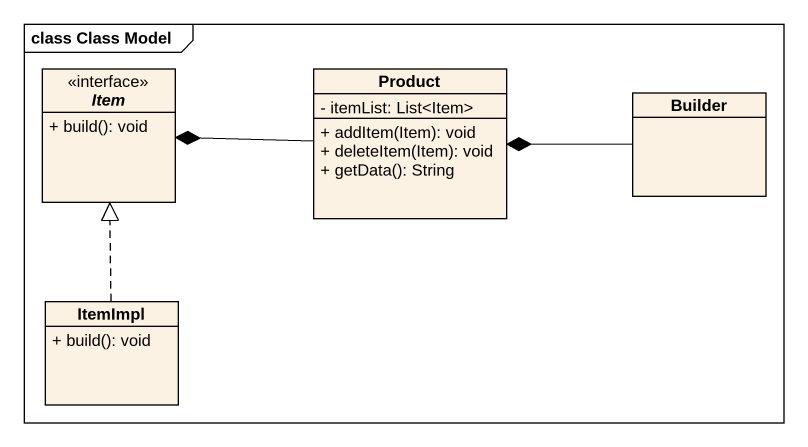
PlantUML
@startuml
mainframe class Class Model
hide circle
hide empty members
skinparam classAttributeIconSize 0
interface Item <<interface>> {
  + build(): void
}
class Product {
  - itemList: List<Item>
  + addItem(Item): void
  + deleteItem(Item): void
  + getData(): String
}
class Builder
class ItemImpl {
  + build(): void
}
Product -left-* Item
Builder -left-* Product
ItemImpl .up.|> Item
@enduml
